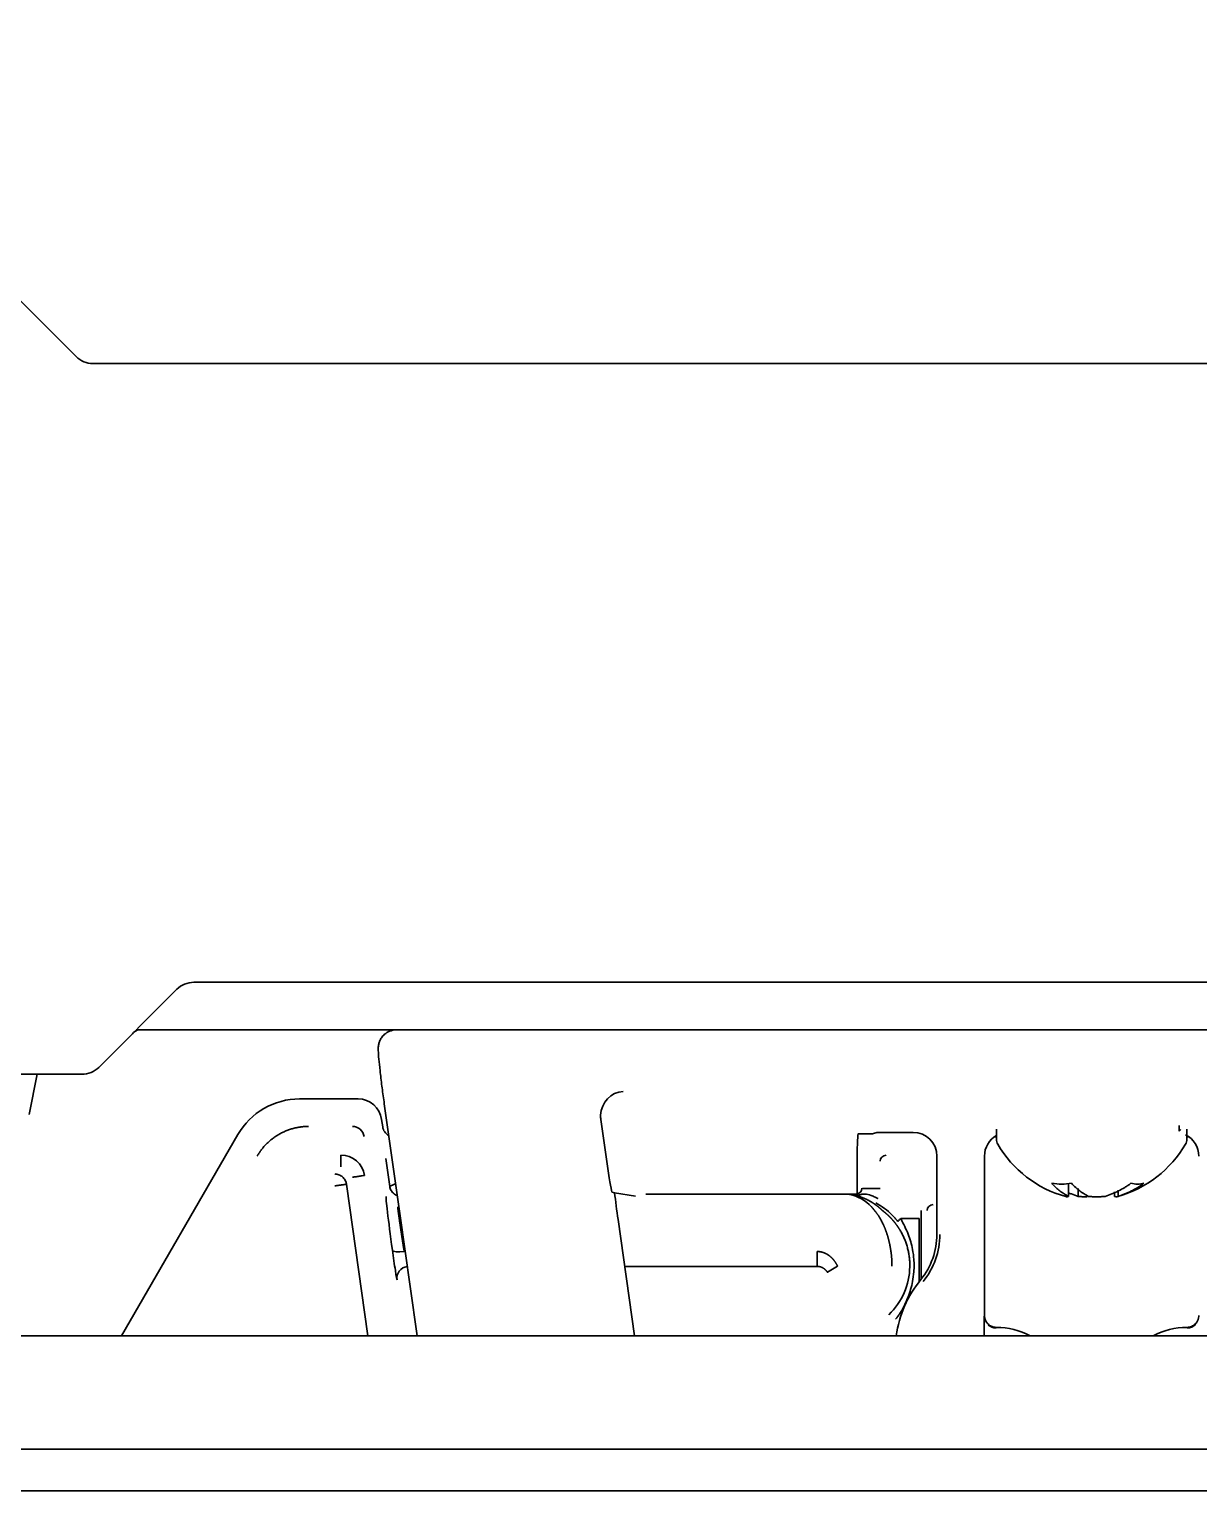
# Model space of a CAD drawing. Extents: x 53 to 4124, y 6244 to 10190.
# Drawn here: x 2409.6 to 2458.8, y 10058.4 to 10119.8 of the extents above; entities that cross this region are included whole.
import ezdxf

# ---------------------------------------------------------------- set-up
doc = ezdxf.new("R2010")
doc.units = 0
doc.header["$LTSCALE"] = 5
doc.layers.add('1', color=7, linetype='CONTINUOUS', true_color=0xffffff)
doc.layers.add('4', color=7, linetype='CONTINUOUS', true_color=0xffffff)

msp = doc.modelspace()

# ---------------------------------------------------------------- linework, layer by layer
at = {"layer": '1', "color": 7, "linetype": 'Continuous', "lineweight": 35}
for p, q in [((2397.861, 10119.807), (2411.616, 10106.052)), ((2412.323, 10105.759), (2766.227, 10105.759)), ((2412.568, 10076.186), (2415.848, 10079.466)), ((2761.995, 10079.759), (2416.556, 10079.759)), ((2414.142, 10077.759), (2764.409, 10077.759)), ((2425.068, 10077.759), (2483.483, 10077.759)), ((2455.825, 10077.759), (2455.825, 10077.759)), ((2411.861, 10075.893), (2275.982, 10075.893)), ((2409.975, 10075.893), (2409.648, 10074.209)), ((2424.562, 10074.655), (2425.266, 10069.648)), ((2433.948, 10071.934), (2433.659, 10073.991)), ((2444.468, 10073.393), (2444.617, 10073.393)), ((2445.117, 10073.401), (2445.25, 10073.446)), ((2445.75, 10073.454), (2446.775, 10073.454)), ((2450.275, 10073.583), (2450.275, 10073.159)), ((2457.953, 10073.509), (2457.953, 10073.743)), ((2458.022, 10073.573), (2457.953, 10073.509)), ((2458.275, 10073.159), (2458.275, 10073.583)), ((2444.425, 10072.41), (2444.425, 10070.864)), ((2447.775, 10069.165), (2447.775, 10072.454)), ((2449.775, 10065.759), (2449.775, 10072.454)), ((2434.235, 10070.919), (2434.141, 10070.934)), ((2434.235, 10070.919), (2435.117, 10070.777)), ((2453.31, 10070.764), (2453.31, 10071.314)), ((2453.712, 10070.764), (2453.712, 10071.101)), ((2455.241, 10070.764), (2455.241, 10070.951)), ((2455.386, 10070.764), (2455.386, 10071.019)), ((2435.068, 10064.904), (2434.382, 10069.786))]:
    msp.add_line(p, q, dxfattribs=at)
for centre, radius, start, end in [((2412.323, 10106.759), 1, 225, 270), ((2416.556, 10078.759), 1, 90.00022, 135), ((2414.689, 10076.893), 1, 119.98898, 135), ((2411.861, 10076.893), 1, 270, 315), ((2450.675, 10073.159), 0.4, 180, 210.30118), ((2457.875, 10073.159), 0.4, 329.69882, 0), ((2454.474, 10075.379), 4.8, 210.30118, 254.4868), ((2454.076, 10075.379), 4.8, 285.76501, 329.69882), ((2444.775, 10069.165), 3, 320.73197, 0), ((2444.775, 10069.165), 3.127, 320.73197, 0), ((2450.775, 10064.259), 4.75, 140.73197, 172.2043), ((2450.275, 10062.259), 3, 61.81594, 90.00093), ((2458.275, 10062.259), 3, 89.99907, 118.18406)]:
    msp.add_arc(centre, radius, start, end, dxfattribs=at)
for centre, major_axis, ratio, start_param, end_param in [((2434.591, 10074.179), (-0.353, -0.945), 0.923303, 3.526353, 5.044789), ((2434.651, 10074.127), (-0.757, 0.658), 0.996825, 0.6648, 0.853636), ((2444.478, 10072.41), (0, -1), 0.052408, 3.159046, 4.712389), ((2444.617, 10073.401), (0.5, 0), 0.017455, 4.712389, 6.230825), ((2445.75, 10073.445), (0.5, 0), 0.017455, 1.570796, 3.089233), ((2446.775, 10072.454), (0.447, 0.895), 0.99981, 5.176082, 6.746726), ((2450.775, 10072.454), (0.447, -0.895), 0.99981, 3.196683, 4.248696), ((2457.775, 10072.454), (-0.447, -0.895), 0.99981, 2.03449, 3.141033), ((2434.001, 10071.934), (0.141, -1), 0.051895, 4.705076, 6.267145), ((2434.541, 10069.786), (0.423, -3), 0.051895, 4.31774, 4.705076), ((2456.201, 10075.061), (0, 3.78), 0.546944, 3.008877, 3.141532), ((2456.201, 10075.061), (0, 3.78), 0.546944, 3.141653, 3.274309), ((2428.766, 10069.648), (13.966, -99.249), 0.03458, 4.707523, 4.755341), ((2450.262, 10065.733), (0.447, -0.223), 0.999809, 4.457285, 5.178973), ((2458.288, 10065.733), (0.447, 0.223), 0.999809, 4.245805, 5.069488)]:
    msp.add_ellipse(centre, major_axis=major_axis, ratio=ratio, start_param=start_param, end_param=end_param, dxfattribs=at)
for points, knots in [([(2425.068, 10077.759), (2424.966, 10077.758), (2424.793, 10077.724), (2424.58, 10077.594), (2424.444, 10077.441), (2424.366, 10077.293), (2424.328, 10077.166), (2424.313, 10077.069), (2424.307, 10076.978), (2424.309, 10076.83), (2424.328, 10076.564), (2424.381, 10076.052), (2424.457, 10075.425), (2424.523, 10074.932), (2424.559, 10074.68), (2424.562, 10074.655)], [0, 0, 0, 0, 0.06518, 0.119211, 0.163603, 0.201779, 0.234086, 0.261565, 0.293271, 0.352991, 0.514502, 0.668328, 0.830548, 0.982887, 1, 1, 1, 1]), ([(2453.31, 10070.764), (2453.247, 10070.793), (2453.185, 10070.826), (2453.063, 10070.902), (2453.003, 10070.944), (2452.884, 10071.036), (2452.826, 10071.086), (2452.739, 10071.167), (2452.711, 10071.195), (2452.654, 10071.253), (2452.626, 10071.283), (2452.599, 10071.314)], [0, 0, 0, 0, 0.25, 0.25, 0.5, 0.5, 0.75, 0.75, 0.875, 0.875, 1, 1, 1, 1]), ([(2453.191, 10070.754), (2453.195, 10070.753), (2453.21, 10070.749), (2453.238, 10070.746), (2453.275, 10070.751), (2453.298, 10070.758), (2453.31, 10070.764)], [0, 0, 0, 0, 0.080389, 0.386926, 0.693463, 1, 1, 1, 1]), ([(2453.712, 10070.764), (2453.615, 10070.793), (2453.521, 10070.826), (2453.384, 10070.881), (2453.342, 10070.9), (2453.299, 10070.919)], [0, 0, 0, 0, 0.685724, 0.685724, 1, 1, 1, 1]), ([(2453.436, 10071.314), (2453.547, 10071.19), (2453.662, 10071.082), (2453.839, 10070.944), (2453.899, 10070.902), (2454.022, 10070.827), (2454.084, 10070.793), (2454.147, 10070.764)], [0, 0, 0, 0, 0.5, 0.5, 0.75, 0.75, 1, 1, 1, 1]), ([(2454.081, 10070.748), (2454.074, 10070.748), (2454.008, 10070.747), (2453.884, 10070.75), (2453.769, 10070.758), (2453.712, 10070.764)], [0, 0, 0, 0, 0.056131, 0.528065, 1, 1, 1, 1]), ([(2454.839, 10070.764), (2454.935, 10070.793), (2455.03, 10070.826), (2455.217, 10070.902), (2455.309, 10070.944), (2455.49, 10071.036), (2455.58, 10071.086), (2455.712, 10071.167), (2455.756, 10071.195), (2455.842, 10071.253), (2455.885, 10071.283), (2455.927, 10071.314)], [0, 0, 0, 0, 0.25, 0.25, 0.5, 0.5, 0.75, 0.75, 0.875, 0.875, 1, 1, 1, 1]), ([(2456.474, 10071.314), (2456.304, 10071.19), (2456.129, 10071.082), (2455.857, 10070.944), (2455.765, 10070.902), (2455.577, 10070.827), (2455.482, 10070.793), (2455.386, 10070.764)], [0, 0, 0, 0, 0.5, 0.5, 0.75, 0.75, 1, 1, 1, 1]), ([(2449.754, 10064.904), (2449.754, 10064.912), (2449.754, 10064.919), (2449.754, 10064.943), (2449.754, 10064.959), (2449.754, 10064.99), (2449.754, 10065.037), (2449.754, 10065.113), (2449.754, 10065.171), (2449.755, 10065.214), (2449.755, 10065.229), (2449.755, 10065.257), (2449.755, 10065.27), (2449.755, 10065.338), (2449.756, 10065.388), (2449.756, 10065.457), (2449.756, 10065.479), (2449.757, 10065.521), (2449.757, 10065.541), (2449.758, 10065.595), (2449.758, 10065.626), (2449.759, 10065.665), (2449.759, 10065.676), (2449.76, 10065.696), (2449.76, 10065.704), (2449.761, 10065.724), (2449.761, 10065.732), (2449.762, 10065.733)], [0, 0, 0, 0, 0.016595, 0.016595, 0.051717, 0.051717, 0.086838, 0.157081, 0.227325, 0.227325, 0.262446, 0.262446, 0.297568, 0.297568, 0.438054, 0.438054, 0.508297, 0.508297, 0.578541, 0.578541, 0.719027, 0.719027, 0.78927, 0.78927, 0.859514, 0.859514, 1, 1, 1, 1]), ([(2449.775, 10065.759), (2449.775, 10065.726), (2449.778, 10065.694), (2449.788, 10065.646), (2449.792, 10065.63), (2449.801, 10065.599), (2449.807, 10065.583), (2449.826, 10065.538), (2449.841, 10065.509), (2449.868, 10065.468), (2449.878, 10065.455), (2449.899, 10065.43), (2449.91, 10065.417), (2449.945, 10065.383), (2449.97, 10065.362), (2450.011, 10065.335), (2450.025, 10065.326), (2450.054, 10065.311), (2450.083, 10065.297), (2450.114, 10065.286), (2450.145, 10065.276), (2450.161, 10065.272), (2450.21, 10065.263), (2450.242, 10065.259), (2450.275, 10065.259)], [0, 0, 0, 0, 0.125, 0.125, 0.1875, 0.1875, 0.25, 0.25, 0.375, 0.375, 0.4375, 0.4375, 0.5, 0.5, 0.625, 0.625, 0.6875, 0.6875, 0.75, 0.8125, 0.8125, 0.875, 0.875, 1, 1, 1, 1]), ([(2458.275, 10065.259), (2458.308, 10065.259), (2458.341, 10065.263), (2458.389, 10065.272), (2458.405, 10065.276), (2458.436, 10065.286), (2458.452, 10065.291), (2458.497, 10065.31), (2458.526, 10065.325), (2458.566, 10065.352), (2458.58, 10065.362), (2458.605, 10065.383), (2458.617, 10065.394), (2458.652, 10065.429), (2458.672, 10065.454), (2458.7, 10065.495), (2458.708, 10065.509), (2458.724, 10065.538), (2458.738, 10065.567), (2458.749, 10065.598), (2458.758, 10065.629), (2458.762, 10065.645), (2458.772, 10065.694), (2458.775, 10065.726), (2458.775, 10065.759)], [0, 0, 0, 0, 0.125, 0.125, 0.1875, 0.1875, 0.25, 0.25, 0.375, 0.375, 0.4375, 0.4375, 0.5, 0.5, 0.625, 0.625, 0.6875, 0.6875, 0.75, 0.8125, 0.8125, 0.875, 0.875, 1, 1, 1, 1])]:
    msp.add_open_spline(points, degree=3, knots=knots, dxfattribs=at)
for points in [[(2452.599, 10071.314), (2452.738, 10071.292), (2453.017, 10071.27), (2453.296, 10071.292), (2453.436, 10071.314)], [(2454.147, 10070.764), (2454.203, 10070.758), (2454.316, 10070.75), (2454.491, 10070.746), (2454.666, 10070.75), (2454.782, 10070.758), (2454.839, 10070.764)], [(2455.386, 10070.764), (2455.374, 10070.758), (2455.35, 10070.75), (2455.312, 10070.746), (2455.276, 10070.751), (2455.252, 10070.758), (2455.241, 10070.764)]]:
    msp.add_open_spline(points, degree=3, dxfattribs=at)
at = {"layer": '4', "color": 7, "linetype": 'Continuous', "lineweight": 35}
for p, q in [((2423.461, 10074.859), (2421.006, 10074.859)), ((2424.451, 10073.998), (2424.495, 10073.69)), ((2418.41, 10073.36), (2413.527, 10064.904)), ((2450.183, 10073.259), (2450.275, 10073.259)), ((2458.275, 10073.259), (2458.368, 10073.259)), ((2422.738, 10072.001), (2422.738, 10072.501)), ((2424.794, 10071.185), (2424.63, 10072.352)), ((2422.975, 10071.273), (2423.87, 10064.904)), ((2444.375, 10070.859), (2435.547, 10070.859)), ((2444.394, 10070.841), (2444.394, 10070.811)), ((2444.644, 10071.091), (2445.393, 10071.091)), ((2447.117, 10067.289), (2447.117, 10070.167)), ((2446.255, 10069.83), (2447.037, 10069.83)), ((2442.739, 10067.823), (2442.739, 10068.447)), ((2442.739, 10067.823), (2434.658, 10067.823)), ((2443.173, 10067.575), (2443.606, 10067.825)), ((2446.314, 10065.889), (2446.252, 10065.889)), ((2555.119, 10064.904), (2287.025, 10064.904)), ((2287.01, 10060.143), (2891.541, 10060.143)), ((2285.043, 10058.393), (2893.507, 10058.393))]:
    msp.add_line(p, q, dxfattribs=at)
for centre, radius, start, end in [((2422.738, 10071.501), 1, 7.99774, 90.00224), ((2443.775, 10067.859), 2.998, 44.98541, 61.52064), ((2443.775, 10067.859), 2.862, 313.74988, 359.07603)]:
    msp.add_arc(centre, radius, start, end, dxfattribs=at)
for centre, major_axis, ratio, start_param, end_param in [((2421.008, 10071.857), (1.501, -2.6), 0.999188, 2.618346, 3.66484), ((2423.461, 10073.859), (0.342, 0.94), 0.99931, 5.201587, 6.632249), ((2423.222, 10073.204), (-0.171, -0.47), 0.99931, 2.059994, 3.490656), ((2424.99, 10073.76), (0.171, 0.47), 0.99931, 2.059994, 2.990215), ((2445.643, 10072.241), (-0.177, 0.177), 0.998783, 5.498396, 7.067974), ((2425.06, 10067.756), (0.422, -3), 0.017285, 3.174069, 4.458518), ((2443.775, 10069.062), (0, -1.812), 0.96827, 2.341391, 2.951684), ((2444.289, 10071.023), (-0.033, -0.197), 0.640804, 0.011372, 0.258928), ((2444.394, 10071.003), (-0.04, -0.196), 0.561653, 0.010547, 0.345884), ((2444.375, 10071.109), (-0.177, 0.177), 0.998783, 2.356803, 3.926382), ((2447.617, 10070.167), (0.177, -0.177), 0.998783, 2.356803, 3.926382), ((2424.956, 10068.253), (0.141, -1), 0.017285, 4.458518, 6.263302), ((2425.399, 10068.572), (0.495, 0.067), 0.246669, 3.159603, 4.678851), ((2425.591, 10067.323), (0.328, 0.377), 0.999646, 0.850428, 2.425832)]:
    msp.add_ellipse(centre, major_axis=major_axis, ratio=ratio, start_param=start_param, end_param=end_param, dxfattribs=at)
msp.add_open_spline([(2421.385, 10073.704), (2421.056, 10073.704), (2420.421, 10073.534), (2419.851, 10073.205), (2419.386, 10072.74), (2419.221, 10072.455)], degree=2, dxfattribs=at)
for points, degree, knots in [([(2422.479, 10071.704), (2422.539, 10071.704), (2422.599, 10071.693), (2422.71, 10071.651), (2422.762, 10071.62), (2422.852, 10071.542), (2422.89, 10071.495), (2422.947, 10071.39), (2422.966, 10071.332), (2422.975, 10071.273)], 3, [0, 0, 0, 0, 0.25, 0.25, 0.5, 0.5, 0.75, 0.75, 1, 1, 1, 1]), ([(2423.233, 10071.57), (2423.233, 10071.57), (2423.236, 10071.571), (2423.249, 10071.573), (2423.258, 10071.574), (2423.282, 10071.577), (2423.298, 10071.579), (2423.335, 10071.585), (2423.357, 10071.588), (2423.405, 10071.595), (2423.431, 10071.598), (2423.488, 10071.606), (2423.517, 10071.61), (2423.578, 10071.619), (2423.608, 10071.623), (2423.669, 10071.632), (2423.699, 10071.636), (2423.728, 10071.64)], 3, [0, 0, 0, 0, 0.125, 0.125, 0.25, 0.25, 0.375, 0.375, 0.5, 0.5, 0.625, 0.625, 0.75, 0.75, 0.875, 0.875, 1, 1, 1, 1]), ([(2422.479, 10071.204), (2422.483, 10071.204), (2422.49, 10071.205), (2422.501, 10071.207), (2422.511, 10071.208), (2422.521, 10071.21), (2422.531, 10071.211), (2422.541, 10071.213), (2422.551, 10071.214), (2422.56, 10071.215), (2422.57, 10071.217), (2422.579, 10071.218), (2422.588, 10071.219), (2422.597, 10071.221), (2422.606, 10071.222), (2422.615, 10071.223), (2422.623, 10071.224), (2422.632, 10071.226), (2422.64, 10071.227), (2422.648, 10071.228), (2422.655, 10071.229), (2422.663, 10071.23), (2422.671, 10071.231), (2422.678, 10071.232), (2422.685, 10071.233), (2422.692, 10071.234), (2422.699, 10071.235), (2422.705, 10071.236), (2422.712, 10071.237), (2422.718, 10071.238), (2422.724, 10071.239), (2422.73, 10071.24), (2422.736, 10071.241), (2422.742, 10071.241), (2422.747, 10071.242), (2422.753, 10071.243), (2422.758, 10071.243), (2422.763, 10071.244), (2422.768, 10071.245), (2422.773, 10071.245), (2422.778, 10071.246), (2422.782, 10071.247), (2422.786, 10071.247), (2422.791, 10071.248), (2422.795, 10071.248), (2422.799, 10071.249), (2422.802, 10071.249), (2422.806, 10071.25), (2422.81, 10071.25), (2422.813, 10071.251), (2422.816, 10071.251), (2422.82, 10071.252), (2422.823, 10071.252), (2422.826, 10071.252), (2422.837, 10071.254), (2422.856, 10071.257), (2422.879, 10071.26), (2422.898, 10071.263), (2422.914, 10071.265), (2422.926, 10071.267), (2422.936, 10071.268), (2422.943, 10071.269), (2422.949, 10071.271), (2422.954, 10071.272), (2422.958, 10071.273), (2422.962, 10071.274), (2422.965, 10071.275), (2422.967, 10071.275), (2422.969, 10071.276), (2422.971, 10071.275), (2422.972, 10071.275), (2422.973, 10071.274), (2422.973, 10071.274), (2422.974, 10071.273), (2422.974, 10071.273), (2422.974, 10071.273)], 3, [0, 0, 0, 0, 0.013849, 0.027532, 0.04105, 0.054402, 0.067589, 0.08061, 0.093466, 0.106155, 0.118679, 0.131037, 0.143228, 0.155253, 0.167113, 0.178805, 0.190332, 0.201692, 0.212886, 0.223914, 0.234775, 0.245469, 0.255998, 0.266359, 0.276554, 0.286583, 0.296445, 0.306141, 0.31567, 0.325032, 0.334228, 0.343258, 0.352121, 0.360818, 0.369348, 0.377712, 0.385909, 0.39394, 0.401805, 0.409504, 0.417036, 0.424402, 0.431602, 0.438636, 0.445504, 0.452206, 0.458742, 0.465112, 0.471316, 0.477354, 0.483227, 0.488935, 0.494477, 0.499853, 0.505064, 0.558103, 0.606799, 0.651139, 0.691116, 0.726733, 0.758006, 0.782867, 0.806574, 0.829104, 0.85043, 0.870523, 0.889362, 0.906936, 0.923257, 0.938362, 0.952323, 0.965258, 0.977343, 0.988824, 1, 1, 1, 1]), ([(2424.794, 10071.186), (2424.794, 10071.186), (2424.795, 10071.186), (2424.796, 10071.186), (2424.797, 10071.187), (2424.798, 10071.187), (2424.799, 10071.188), (2424.801, 10071.189), (2424.803, 10071.19), (2424.806, 10071.191), (2424.808, 10071.192), (2424.811, 10071.193), (2424.814, 10071.195), (2424.817, 10071.196), (2424.821, 10071.198), (2424.824, 10071.199), (2424.828, 10071.201), (2424.833, 10071.203), (2424.837, 10071.205), (2424.842, 10071.207), (2424.847, 10071.21), (2424.852, 10071.212), (2424.858, 10071.214), (2424.864, 10071.217), (2424.87, 10071.22), (2424.876, 10071.223), (2424.883, 10071.226), (2424.889, 10071.229), (2424.897, 10071.232), (2424.904, 10071.235), (2424.912, 10071.238), (2424.919, 10071.242), (2424.927, 10071.246), (2424.936, 10071.249), (2424.944, 10071.253), (2424.953, 10071.257), (2424.962, 10071.261), (2424.972, 10071.265), (2424.981, 10071.27), (2424.991, 10071.274), (2425.001, 10071.278), (2425.011, 10071.283), (2425.021, 10071.287), (2425.028, 10071.29), (2425.032, 10071.292), (2425.032, 10071.292)], 3, [0, 0, 0, 0, 0.02224, 0.044549, 0.066929, 0.08938, 0.111903, 0.134499, 0.157167, 0.179909, 0.202726, 0.225618, 0.248585, 0.271629, 0.294749, 0.317947, 0.341223, 0.364578, 0.388012, 0.411526, 0.43512, 0.458796, 0.482553, 0.506392, 0.530314, 0.554319, 0.578407, 0.60258, 0.626838, 0.651182, 0.675611, 0.700126, 0.724729, 0.749419, 0.774196, 0.799062, 0.824018, 0.849062, 0.874196, 0.899421, 0.924736, 0.950143, 0.973124, 0.996864, 1, 1, 1, 1]), ([(2425.104, 10070.791), (2425.052, 10070.811), (2425.003, 10070.841), (2424.916, 10070.917), (2424.878, 10070.964), (2424.821, 10071.069), (2424.802, 10071.126), (2424.794, 10071.185)], 3, [0, 0, 0, 0, 0.320291, 0.320291, 0.660146, 0.660146, 1, 1, 1, 1]), ([(2444.106, 10070.841), (2444.123, 10070.84), (2444.14, 10070.839), (2444.174, 10070.837), (2444.19, 10070.835), (2444.217, 10070.832), (2444.227, 10070.83), (2444.244, 10070.828), (2444.25, 10070.827), (2444.256, 10070.825)], 3, [0, 0, 0, 0, 0.338462, 0.338462, 0.666667, 0.666667, 0.871795, 0.871795, 1, 1, 1, 1]), ([(2444.288, 10070.827), (2444.281, 10070.828), (2444.273, 10070.829), (2444.253, 10070.831), (2444.24, 10070.833), (2444.208, 10070.836), (2444.188, 10070.837), (2444.148, 10070.84), (2444.127, 10070.84), (2444.106, 10070.841)], 3, [0, 0, 0, 0, 0.128205, 0.128205, 0.333333, 0.333333, 0.661538, 0.661538, 1, 1, 1, 1]), ([(2444.257, 10070.825), (2444.267, 10070.824), (2444.278, 10070.822), (2444.3, 10070.818), (2444.311, 10070.816), (2444.328, 10070.812), (2444.335, 10070.811), (2444.347, 10070.809), (2444.351, 10070.808), (2444.355, 10070.807)], 3, [0, 0, 0, 0, 0.338462, 0.338462, 0.666667, 0.666667, 0.871795, 0.871795, 1, 1, 1, 1]), ([(2444.257, 10070.825), (2444.26, 10070.825), (2444.267, 10070.823), (2444.278, 10070.821), (2444.288, 10070.819), (2444.299, 10070.816), (2444.309, 10070.814), (2444.32, 10070.812), (2444.33, 10070.809), (2444.341, 10070.807), (2444.352, 10070.804), (2444.362, 10070.801), (2444.373, 10070.799), (2444.383, 10070.796), (2444.394, 10070.793), (2444.405, 10070.79), (2444.415, 10070.788), (2444.426, 10070.785), (2444.437, 10070.782), (2444.447, 10070.779), (2444.458, 10070.775), (2444.468, 10070.772), (2444.479, 10070.769), (2444.49, 10070.766), (2444.5, 10070.762), (2444.511, 10070.759), (2444.522, 10070.756), (2444.532, 10070.752), (2444.543, 10070.749), (2444.554, 10070.745), (2444.564, 10070.741), (2444.575, 10070.738), (2444.586, 10070.734), (2444.596, 10070.73), (2444.607, 10070.726), (2444.618, 10070.722), (2444.628, 10070.718), (2444.639, 10070.714), (2444.649, 10070.71), (2444.66, 10070.706), (2444.671, 10070.702), (2444.681, 10070.697), (2444.692, 10070.693), (2444.703, 10070.689), (2444.713, 10070.684), (2444.724, 10070.68), (2444.734, 10070.675), (2444.745, 10070.671), (2444.756, 10070.666), (2444.766, 10070.661), (2444.777, 10070.656), (2444.787, 10070.652), (2444.798, 10070.647), (2444.809, 10070.642), (2444.819, 10070.637), (2444.83, 10070.632), (2444.84, 10070.627), (2444.851, 10070.621), (2444.861, 10070.616), (2444.872, 10070.611), (2444.882, 10070.606), (2444.893, 10070.6), (2444.903, 10070.595), (2444.914, 10070.589), (2444.924, 10070.584), (2444.935, 10070.578), (2444.945, 10070.572), (2444.955, 10070.566), (2444.966, 10070.561), (2444.976, 10070.555), (2444.987, 10070.549), (2444.997, 10070.543), (2445.007, 10070.537), (2445.018, 10070.531), (2445.028, 10070.525), (2445.038, 10070.518), (2445.048, 10070.512), (2445.059, 10070.506), (2445.069, 10070.499), (2445.079, 10070.493), (2445.089, 10070.486), (2445.1, 10070.48), (2445.11, 10070.473), (2445.12, 10070.466), (2445.13, 10070.46), (2445.14, 10070.453), (2445.15, 10070.446), (2445.16, 10070.439), (2445.17, 10070.432), (2445.18, 10070.425), (2445.19, 10070.418), (2445.2, 10070.411), (2445.21, 10070.404), (2445.22, 10070.396), (2445.23, 10070.389), (2445.24, 10070.382), (2445.25, 10070.374), (2445.26, 10070.367), (2445.269, 10070.359), (2445.279, 10070.352), (2445.289, 10070.344), (2445.299, 10070.336), (2445.308, 10070.329), (2445.318, 10070.321), (2445.328, 10070.313), (2445.337, 10070.305), (2445.347, 10070.297), (2445.356, 10070.289), (2445.366, 10070.281), (2445.376, 10070.272), (2445.385, 10070.264), (2445.394, 10070.256), (2445.404, 10070.248), (2445.413, 10070.239), (2445.423, 10070.231), (2445.432, 10070.222), (2445.441, 10070.214), (2445.45, 10070.205), (2445.46, 10070.196), (2445.469, 10070.188), (2445.475, 10070.182), (2445.478, 10070.179)], 3, [0, 0, 0, 0, 0.003433, 0.006948, 0.010548, 0.01423, 0.017996, 0.021845, 0.025779, 0.029795, 0.033895, 0.03808, 0.042347, 0.046699, 0.051134, 0.055654, 0.060257, 0.064944, 0.069715, 0.074571, 0.07951, 0.084533, 0.089641, 0.094832, 0.100108, 0.105468, 0.110912, 0.11644, 0.122053, 0.127749, 0.13353, 0.139396, 0.145345, 0.151379, 0.157497, 0.1637, 0.169987, 0.176358, 0.182814, 0.189354, 0.195979, 0.202688, 0.209481, 0.216359, 0.223321, 0.230368, 0.237499, 0.244715, 0.252015, 0.259399, 0.266869, 0.274422, 0.28206, 0.289783, 0.29759, 0.305482, 0.313459, 0.321519, 0.329665, 0.337895, 0.346209, 0.354609, 0.363092, 0.371661, 0.380314, 0.389051, 0.397873, 0.40678, 0.415771, 0.424847, 0.434008, 0.443253, 0.452583, 0.461998, 0.471497, 0.48108, 0.490749, 0.500502, 0.51034, 0.520262, 0.530269, 0.540361, 0.550537, 0.560798, 0.571144, 0.581574, 0.592089, 0.602689, 0.613373, 0.624142, 0.634996, 0.645935, 0.656958, 0.668066, 0.679258, 0.690536, 0.701898, 0.713344, 0.724876, 0.736492, 0.748192, 0.759978, 0.771848, 0.783803, 0.795843, 0.807967, 0.820176, 0.83247, 0.844848, 0.857312, 0.86986, 0.882492, 0.89521, 0.908012, 0.920899, 0.933871, 0.946927, 0.960068, 0.973294, 0.986605, 1, 1, 1, 1]), ([(2444.394, 10070.811), (2444.389, 10070.812), (2444.385, 10070.813), (2444.373, 10070.815), (2444.365, 10070.816), (2444.346, 10070.819), (2444.335, 10070.82), (2444.312, 10070.824), (2444.3, 10070.825), (2444.289, 10070.827)], 3, [0, 0, 0, 0, 0.128205, 0.128205, 0.333333, 0.333333, 0.661538, 0.661538, 1, 1, 1, 1]), ([(2445.3, 10070.67), (2445.3, 10070.671), (2445.299, 10070.671), (2445.262, 10070.692), (2445.224, 10070.712), (2445.127, 10070.759), (2445.067, 10070.785), (2444.917, 10070.838), (2444.832, 10070.86), (2444.712, 10070.865), (2444.673, 10070.861), (2444.605, 10070.847), (2444.581, 10070.84), (2444.517, 10070.824), (2444.491, 10070.807), (2444.394, 10070.811)], 3, [0, 0, 0, 0, 0.002149, 0.002149, 0.130078, 0.130078, 0.334766, 0.334766, 0.662266, 0.662266, 0.831133, 0.831133, 0.915566, 0.915566, 1, 1, 1, 1]), ([(2425.132, 10070.324), (2425.132, 10070.323), (2425.131, 10070.323), (2425.131, 10070.321), (2425.131, 10070.32), (2425.131, 10070.318), (2425.13, 10070.316), (2425.13, 10070.313), (2425.13, 10070.311), (2425.13, 10070.308), (2425.13, 10070.304), (2425.131, 10070.301), (2425.131, 10070.297), (2425.131, 10070.293), (2425.131, 10070.288), (2425.132, 10070.283), (2425.132, 10070.278), (2425.132, 10070.273), (2425.133, 10070.267), (2425.133, 10070.261), (2425.134, 10070.255), (2425.135, 10070.249), (2425.135, 10070.242), (2425.136, 10070.234), (2425.137, 10070.227), (2425.138, 10070.219), (2425.139, 10070.211), (2425.14, 10070.202), (2425.141, 10070.194), (2425.142, 10070.184), (2425.143, 10070.175), (2425.144, 10070.165), (2425.145, 10070.155), (2425.147, 10070.145), (2425.148, 10070.134), (2425.15, 10070.123), (2425.151, 10070.111), (2425.153, 10070.1), (2425.154, 10070.088), (2425.156, 10070.075), (2425.157, 10070.062), (2425.159, 10070.049), (2425.161, 10070.036), (2425.163, 10070.022), (2425.165, 10070.008), (2425.167, 10069.994), (2425.169, 10069.979), (2425.171, 10069.964), (2425.173, 10069.949), (2425.175, 10069.933), (2425.177, 10069.917), (2425.18, 10069.9), (2425.182, 10069.883), (2425.184, 10069.866), (2425.187, 10069.849), (2425.189, 10069.831), (2425.192, 10069.813), (2425.194, 10069.795), (2425.197, 10069.776), (2425.2, 10069.757), (2425.203, 10069.737), (2425.205, 10069.718), (2425.208, 10069.697), (2425.211, 10069.677), (2425.214, 10069.656), (2425.217, 10069.635), (2425.22, 10069.614), (2425.223, 10069.592), (2425.227, 10069.57), (2425.23, 10069.548), (2425.233, 10069.525), (2425.237, 10069.502), (2425.24, 10069.478), (2425.243, 10069.455), (2425.247, 10069.431), (2425.25, 10069.407), (2425.254, 10069.382), (2425.258, 10069.357), (2425.262, 10069.332), (2425.265, 10069.306), (2425.269, 10069.28), (2425.273, 10069.254), (2425.277, 10069.228), (2425.281, 10069.201), (2425.285, 10069.174), (2425.289, 10069.147), (2425.293, 10069.119), (2425.298, 10069.091), (2425.302, 10069.063), (2425.306, 10069.035), (2425.311, 10069.006), (2425.315, 10068.977), (2425.32, 10068.948), (2425.324, 10068.918), (2425.329, 10068.889), (2425.333, 10068.859), (2425.338, 10068.828), (2425.343, 10068.798), (2425.348, 10068.767), (2425.353, 10068.736), (2425.357, 10068.705), (2425.362, 10068.673), (2425.368, 10068.642), (2425.373, 10068.61), (2425.378, 10068.578), (2425.383, 10068.545), (2425.388, 10068.513), (2425.394, 10068.48), (2425.397, 10068.458), (2425.399, 10068.447)], 3, [0, 0, 0, 0, 0.008053, 0.016128, 0.024228, 0.03235, 0.040497, 0.048666, 0.05686, 0.065077, 0.073317, 0.081581, 0.089869, 0.098181, 0.106516, 0.114875, 0.123258, 0.131665, 0.140096, 0.14855, 0.157029, 0.165531, 0.174058, 0.182608, 0.191183, 0.199782, 0.208405, 0.217052, 0.225723, 0.234418, 0.243138, 0.251882, 0.26065, 0.269443, 0.27826, 0.287101, 0.295967, 0.304857, 0.313772, 0.322711, 0.331675, 0.340663, 0.349676, 0.358713, 0.367775, 0.376862, 0.385973, 0.395109, 0.40427, 0.413456, 0.422666, 0.431901, 0.441161, 0.450446, 0.459755, 0.46909, 0.47845, 0.487834, 0.497243, 0.506678, 0.516137, 0.525622, 0.535131, 0.544666, 0.554225, 0.56381, 0.57342, 0.583055, 0.592715, 0.602401, 0.612111, 0.621847, 0.631608, 0.641395, 0.651207, 0.661044, 0.670906, 0.680794, 0.690707, 0.700646, 0.71061, 0.7206, 0.730615, 0.740655, 0.750721, 0.760812, 0.770929, 0.781072, 0.79124, 0.801434, 0.811653, 0.821898, 0.832169, 0.842465, 0.852787, 0.863135, 0.873508, 0.883907, 0.894332, 0.904782, 0.915259, 0.925761, 0.936289, 0.946843, 0.957422, 0.968028, 0.978659, 0.989317, 1, 1, 1, 1]), ([(2445.888, 10067.825), (2445.888, 10067.833), (2445.888, 10067.847), (2445.888, 10067.87), (2445.888, 10067.892), (2445.887, 10067.915), (2445.887, 10067.937), (2445.887, 10067.96), (2445.886, 10067.982), (2445.885, 10068.005), (2445.884, 10068.028), (2445.883, 10068.051), (2445.882, 10068.074), (2445.881, 10068.097), (2445.879, 10068.121), (2445.878, 10068.144), (2445.876, 10068.167), (2445.874, 10068.191), (2445.872, 10068.214), (2445.87, 10068.238), (2445.868, 10068.261), (2445.866, 10068.285), (2445.863, 10068.308), (2445.86, 10068.332), (2445.858, 10068.356), (2445.855, 10068.38), (2445.852, 10068.404), (2445.848, 10068.428), (2445.845, 10068.452), (2445.842, 10068.476), (2445.838, 10068.5), (2445.834, 10068.524), (2445.83, 10068.548), (2445.826, 10068.572), (2445.822, 10068.596), (2445.818, 10068.62), (2445.814, 10068.644), (2445.809, 10068.668), (2445.804, 10068.692), (2445.8, 10068.717), (2445.795, 10068.741), (2445.79, 10068.765), (2445.784, 10068.789), (2445.779, 10068.813), (2445.774, 10068.837), (2445.768, 10068.861), (2445.762, 10068.885), (2445.756, 10068.909), (2445.75, 10068.933), (2445.744, 10068.957), (2445.738, 10068.981), (2445.731, 10069.005), (2445.725, 10069.029), (2445.718, 10069.052), (2445.711, 10069.076), (2445.704, 10069.1), (2445.697, 10069.123), (2445.69, 10069.147), (2445.683, 10069.17), (2445.675, 10069.193), (2445.667, 10069.217), (2445.66, 10069.24), (2445.652, 10069.263), (2445.644, 10069.286), (2445.636, 10069.308), (2445.627, 10069.331), (2445.619, 10069.354), (2445.61, 10069.376), (2445.601, 10069.399), (2445.593, 10069.421), (2445.584, 10069.443), (2445.574, 10069.465), (2445.565, 10069.487), (2445.556, 10069.508), (2445.546, 10069.53), (2445.537, 10069.551), (2445.523, 10069.58), (2445.506, 10069.616), (2445.485, 10069.659), (2445.464, 10069.701), (2445.443, 10069.742), (2445.422, 10069.781), (2445.401, 10069.82), (2445.38, 10069.857), (2445.359, 10069.892), (2445.338, 10069.927), (2445.317, 10069.96), (2445.296, 10069.992), (2445.274, 10070.022), (2445.253, 10070.051), (2445.232, 10070.079), (2445.214, 10070.102), (2445.198, 10070.12), (2445.186, 10070.135), (2445.175, 10070.149), (2445.164, 10070.163), (2445.153, 10070.176), (2445.143, 10070.188), (2445.133, 10070.2), (2445.123, 10070.212), (2445.115, 10070.222), (2445.106, 10070.233), (2445.098, 10070.243), (2445.091, 10070.252), (2445.084, 10070.261), (2445.077, 10070.269), (2445.071, 10070.276), (2445.065, 10070.283), (2445.06, 10070.29), (2445.055, 10070.296), (2445.051, 10070.301), (2445.047, 10070.306), (2445.044, 10070.31), (2445.041, 10070.314), (2445.039, 10070.317), (2445.037, 10070.32), (2445.035, 10070.322), (2445.034, 10070.323), (2445.034, 10070.324)], 3, [0, 0, 0, 0, 0.00561, 0.011244, 0.016903, 0.022586, 0.028295, 0.034029, 0.039789, 0.045574, 0.051385, 0.057222, 0.063086, 0.068976, 0.074892, 0.080836, 0.086806, 0.092804, 0.098829, 0.104881, 0.110961, 0.117069, 0.123205, 0.129369, 0.135561, 0.141782, 0.148031, 0.154309, 0.160616, 0.166952, 0.173318, 0.179712, 0.186137, 0.192591, 0.199074, 0.205588, 0.212131, 0.218705, 0.225309, 0.231944, 0.238609, 0.245305, 0.252031, 0.258789, 0.265577, 0.272397, 0.279248, 0.286131, 0.293045, 0.29999, 0.306968, 0.313977, 0.321018, 0.328091, 0.335197, 0.342335, 0.349505, 0.356707, 0.363942, 0.37121, 0.378511, 0.385844, 0.393211, 0.40061, 0.408043, 0.415509, 0.423008, 0.43054, 0.438107, 0.445706, 0.45334, 0.461007, 0.468708, 0.476442, 0.484211, 0.492014, 0.499851, 0.516498, 0.533147, 0.549797, 0.566448, 0.583101, 0.599756, 0.616412, 0.633069, 0.649728, 0.666389, 0.683051, 0.699715, 0.71638, 0.733047, 0.749715, 0.759731, 0.769706, 0.77964, 0.789536, 0.799394, 0.809216, 0.819003, 0.828755, 0.838475, 0.848164, 0.857822, 0.867452, 0.877054, 0.88663, 0.896182, 0.905709, 0.915215, 0.9247, 0.934166, 0.943613, 0.953044, 0.96246, 0.971862, 0.981252, 0.990631, 1, 1, 1, 1]), ([(2445.478, 10070.179), (2445.478, 10070.179), (2445.478, 10070.178), (2445.479, 10070.177), (2445.481, 10070.176), (2445.482, 10070.175), (2445.483, 10070.174), (2445.485, 10070.173), (2445.487, 10070.171), (2445.489, 10070.17), (2445.491, 10070.168), (2445.493, 10070.166), (2445.496, 10070.164), (2445.498, 10070.162), (2445.501, 10070.16), (2445.504, 10070.157), (2445.507, 10070.155), (2445.51, 10070.152), (2445.514, 10070.149), (2445.518, 10070.146), (2445.522, 10070.143), (2445.526, 10070.14), (2445.53, 10070.137), (2445.534, 10070.133), (2445.539, 10070.129), (2445.543, 10070.126), (2445.548, 10070.122), (2445.553, 10070.118), (2445.558, 10070.113), (2445.564, 10070.109), (2445.569, 10070.104), (2445.575, 10070.1), (2445.58, 10070.095), (2445.586, 10070.09), (2445.593, 10070.085), (2445.599, 10070.08), (2445.605, 10070.074), (2445.612, 10070.069), (2445.619, 10070.063), (2445.625, 10070.057), (2445.632, 10070.051), (2445.64, 10070.045), (2445.647, 10070.038), (2445.654, 10070.032), (2445.662, 10070.025), (2445.67, 10070.018), (2445.677, 10070.011), (2445.685, 10070.004), (2445.694, 10069.996), (2445.702, 10069.989), (2445.71, 10069.981), (2445.719, 10069.973), (2445.727, 10069.965), (2445.736, 10069.956), (2445.745, 10069.948), (2445.754, 10069.939), (2445.763, 10069.93), (2445.773, 10069.921), (2445.782, 10069.912), (2445.791, 10069.902), (2445.801, 10069.893), (2445.811, 10069.883), (2445.82, 10069.873), (2445.83, 10069.863), (2445.84, 10069.852), (2445.851, 10069.841), (2445.861, 10069.831), (2445.871, 10069.819), (2445.881, 10069.808), (2445.892, 10069.797), (2445.902, 10069.785), (2445.913, 10069.773), (2445.924, 10069.761), (2445.934, 10069.748), (2445.945, 10069.736), (2445.956, 10069.723), (2445.967, 10069.71), (2445.978, 10069.696), (2445.989, 10069.683), (2446, 10069.669), (2446.012, 10069.655), (2446.023, 10069.641), (2446.034, 10069.626), (2446.046, 10069.611), (2446.057, 10069.596), (2446.068, 10069.581), (2446.08, 10069.566), (2446.091, 10069.55), (2446.103, 10069.534), (2446.114, 10069.518), (2446.126, 10069.501), (2446.137, 10069.484), (2446.149, 10069.467), (2446.16, 10069.45), (2446.172, 10069.433), (2446.183, 10069.415), (2446.195, 10069.397), (2446.217, 10069.36), (2446.25, 10069.306), (2446.292, 10069.231), (2446.332, 10069.154), (2446.369, 10069.076), (2446.405, 10068.997), (2446.438, 10068.916), (2446.469, 10068.834), (2446.497, 10068.75), (2446.523, 10068.665), (2446.547, 10068.579), (2446.568, 10068.492), (2446.586, 10068.404), (2446.602, 10068.315), (2446.615, 10068.225), (2446.625, 10068.135), (2446.632, 10068.044), (2446.637, 10067.952), (2446.638, 10067.882), (2446.638, 10067.836), (2446.637, 10067.821), (2446.637, 10067.813)], 3, [0, 0, 0, 0, 0.004093, 0.008184, 0.012275, 0.016367, 0.02046, 0.024557, 0.028656, 0.032761, 0.036871, 0.040987, 0.045112, 0.049244, 0.053386, 0.057539, 0.061702, 0.065878, 0.070067, 0.074271, 0.078489, 0.082723, 0.086974, 0.091242, 0.09553, 0.099836, 0.104162, 0.10851, 0.11288, 0.117272, 0.121687, 0.126127, 0.130592, 0.135082, 0.139599, 0.144143, 0.148715, 0.153316, 0.157946, 0.162605, 0.167296, 0.172018, 0.176771, 0.181557, 0.186377, 0.19123, 0.196117, 0.201039, 0.205997, 0.21099, 0.216021, 0.221088, 0.226192, 0.231335, 0.236517, 0.241737, 0.246997, 0.252297, 0.257637, 0.263018, 0.26844, 0.273904, 0.27941, 0.284958, 0.29055, 0.296184, 0.301862, 0.307584, 0.313351, 0.319162, 0.325018, 0.33092, 0.336867, 0.34286, 0.348899, 0.354985, 0.361118, 0.367298, 0.373525, 0.3798, 0.386123, 0.392494, 0.398914, 0.405383, 0.4119, 0.418467, 0.425083, 0.431749, 0.438464, 0.44523, 0.452046, 0.458913, 0.46583, 0.472798, 0.479818, 0.486889, 0.494011, 0.501185, 0.529266, 0.557111, 0.58474, 0.61217, 0.639421, 0.666513, 0.693465, 0.720297, 0.747029, 0.773684, 0.800281, 0.826841, 0.853386, 0.879937, 0.906515, 0.93314, 0.959835, 0.98662, 0.993341, 1, 1, 1, 1]), ([(2445.896, 10069.979), (2445.907, 10069.968), (2445.918, 10069.956), (2445.947, 10069.927), (2445.964, 10069.908), (2446.009, 10069.86), (2446.036, 10069.83), (2446.089, 10069.767), (2446.115, 10069.735), (2446.141, 10069.702)], 3, [0, 0, 0, 0, 0.128205, 0.128205, 0.333333, 0.333333, 0.661538, 0.661538, 1, 1, 1, 1]), ([(2446.255, 10069.83), (2446.219, 10069.8), (2446.187, 10069.771), (2446.146, 10069.725), (2446.136, 10069.708), (2446.141, 10069.702)], 3, [0, 0, 0, 0, 0.5, 0.5, 1, 1, 1, 1]), ([(2446.252, 10065.889), (2446.373, 10066.111), (2446.479, 10066.318), (2446.646, 10066.749), (2446.709, 10066.963), (2446.778, 10067.32), (2446.796, 10067.459), (2446.813, 10067.685), (2446.816, 10067.771), (2446.816, 10067.943), (2446.813, 10068.03), (2446.797, 10068.255), (2446.779, 10068.394), (2446.712, 10068.751), (2446.65, 10068.966), (2446.482, 10069.397), (2446.373, 10069.592), (2446.255, 10069.83)], 3, [0, 0, 0, 0, 0.169231, 0.169231, 0.333333, 0.333333, 0.435897, 0.435897, 0.5, 0.5, 0.564103, 0.564103, 0.666667, 0.666667, 0.830769, 0.830769, 1, 1, 1, 1]), ([(2447.037, 10069.83), (2447.037, 10069.609), (2447.035, 10069.34), (2447.034, 10069.232), (2447.033, 10069.099), (2447.032, 10069.015), (2447.029, 10068.694), (2447.029, 10068.618), (2447.028, 10068.484), (2447.027, 10068.376), (2447.025, 10068.106), (2447.025, 10067.662), (2447.027, 10067.387), (2447.027, 10067.285), (2447.028, 10067.16)], 2, [0, 0, 0, 0.18302, 0.18302, 0.27453, 0.27453, 0.366041, 0.457551, 0.457551, 0.549061, 0.549061, 0.732081, 0.915101, 0.915101, 1, 1, 1]), ([(2442.739, 10068.447), (2442.744, 10068.447), (2442.754, 10068.447), (2442.767, 10068.447), (2442.781, 10068.446), (2442.795, 10068.445), (2442.809, 10068.444), (2442.823, 10068.443), (2442.837, 10068.441), (2442.85, 10068.44), (2442.864, 10068.438), (2442.878, 10068.436), (2442.891, 10068.433), (2442.905, 10068.43), (2442.918, 10068.428), (2442.932, 10068.425), (2442.945, 10068.421), (2442.958, 10068.418), (2442.971, 10068.414), (2442.985, 10068.41), (2442.998, 10068.406), (2443.011, 10068.401), (2443.024, 10068.397), (2443.037, 10068.392), (2443.05, 10068.387), (2443.063, 10068.381), (2443.075, 10068.376), (2443.088, 10068.37), (2443.101, 10068.364), (2443.114, 10068.357), (2443.126, 10068.351), (2443.139, 10068.344), (2443.151, 10068.337), (2443.164, 10068.33), (2443.176, 10068.323), (2443.189, 10068.315), (2443.201, 10068.307), (2443.213, 10068.299), (2443.225, 10068.291), (2443.238, 10068.282), (2443.25, 10068.273), (2443.266, 10068.261), (2443.287, 10068.244), (2443.312, 10068.224), (2443.336, 10068.203), (2443.359, 10068.18), (2443.382, 10068.158), (2443.404, 10068.134), (2443.426, 10068.11), (2443.446, 10068.085), (2443.467, 10068.059), (2443.486, 10068.032), (2443.505, 10068.005), (2443.524, 10067.977), (2443.541, 10067.948), (2443.558, 10067.918), (2443.575, 10067.888), (2443.591, 10067.857), (2443.601, 10067.836), (2443.606, 10067.825)], 3, [0, 0, 0, 0, 0.012427, 0.024813, 0.037161, 0.049477, 0.061762, 0.07402, 0.086256, 0.098471, 0.110671, 0.122858, 0.135037, 0.14721, 0.159382, 0.171555, 0.183734, 0.195922, 0.208123, 0.220341, 0.232578, 0.244839, 0.257126, 0.269444, 0.281796, 0.294186, 0.306616, 0.319091, 0.331613, 0.344186, 0.356813, 0.369497, 0.382242, 0.39505, 0.407926, 0.420871, 0.433889, 0.446983, 0.460155, 0.473409, 0.486747, 0.500172, 0.528755, 0.557316, 0.585882, 0.614477, 0.643126, 0.671855, 0.700689, 0.729652, 0.758769, 0.788063, 0.817559, 0.847278, 0.877243, 0.907477, 0.938001, 0.968835, 1, 1, 1, 1]), ([(2443.173, 10067.575), (2443.172, 10067.577), (2443.169, 10067.582), (2443.164, 10067.59), (2443.159, 10067.599), (2443.153, 10067.607), (2443.147, 10067.616), (2443.14, 10067.625), (2443.133, 10067.634), (2443.126, 10067.643), (2443.118, 10067.652), (2443.109, 10067.662), (2443.1, 10067.672), (2443.09, 10067.681), (2443.08, 10067.691), (2443.069, 10067.701), (2443.057, 10067.71), (2443.045, 10067.72), (2443.032, 10067.73), (2443.019, 10067.739), (2443.005, 10067.748), (2442.986, 10067.759), (2442.964, 10067.771), (2442.939, 10067.782), (2442.913, 10067.792), (2442.889, 10067.801), (2442.865, 10067.807), (2442.842, 10067.813), (2442.819, 10067.817), (2442.798, 10067.82), (2442.777, 10067.822), (2442.758, 10067.823), (2442.746, 10067.823), (2442.739, 10067.823)], 3, [0, 0, 0, 0, 0.016745, 0.034335, 0.052777, 0.072075, 0.092233, 0.113256, 0.135147, 0.15791, 0.181547, 0.20606, 0.231452, 0.257724, 0.284879, 0.312918, 0.341843, 0.371654, 0.402354, 0.433943, 0.466422, 0.499792, 0.556279, 0.610544, 0.662591, 0.712426, 0.760055, 0.805485, 0.848725, 0.889784, 0.928674, 0.965407, 1, 1, 1, 1]), ([(2446.037, 10065.598), (2446.047, 10065.61), (2446.057, 10065.622), (2446.082, 10065.653), (2446.097, 10065.672), (2446.136, 10065.723), (2446.16, 10065.755), (2446.206, 10065.821), (2446.229, 10065.855), (2446.252, 10065.889)], 3, [0, 0, 0, 0, 0.128205, 0.128205, 0.333333, 0.333333, 0.661538, 0.661538, 1, 1, 1, 1])]:
    msp.add_open_spline(points, degree=degree, knots=knots, dxfattribs=at)
msp.add_rational_spline([(2424.794, 10071.186), (2424.835, 10070.899), (2425.104, 10070.791)], [0.999987337876, 0.821908311095, 0.9027907073], degree=2, dxfattribs=at)

doc.saveas('drawing.dxf')
